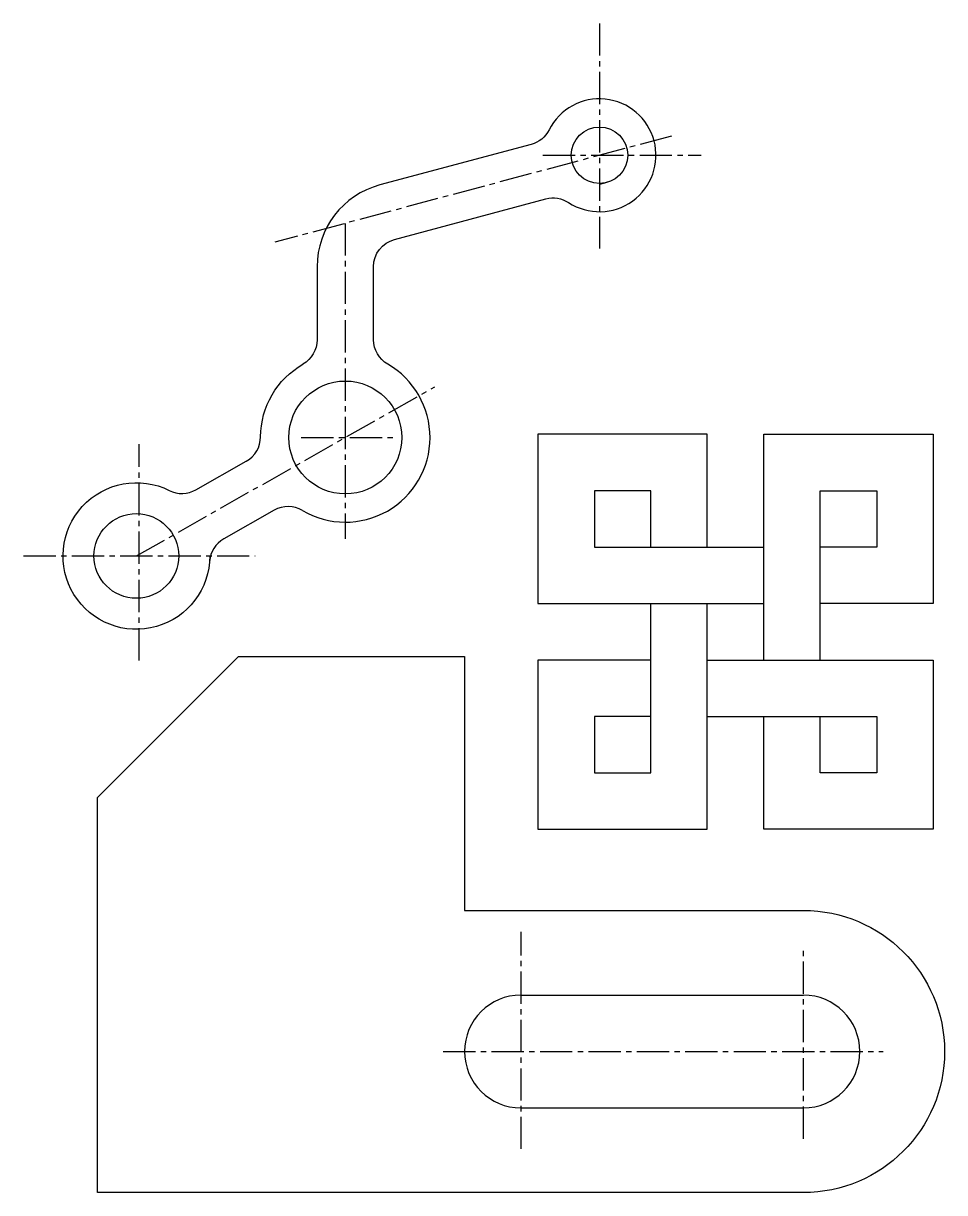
# Model space of a CAD drawing. Header units: millimetres. Extents: x 0 to 163, y 8 to 216.
import ezdxf

# ---------------------------------------------------------------- set-up
doc = ezdxf.new("R2010")
doc.units = ezdxf.units.MM
doc.linetypes.add('CENTER2', pattern=[28.575, 19.05, -3.175, 3.175, -3.175])

msp = doc.modelspace()

# ---------------------------------------------------------------- linework, layer by layer
at = {"linetype": 'CENTER2', "ltscale": 0.3}
for p, q in [((101.6, 215.64), (101.6, 175.78)), ((114.35, 195.68), (44.1, 176.86)), ((91.58, 192.27), (119.62, 192.27)), ((56.6, 180.21), (56.6, 124.32)), ((19.6, 121.27), (72.46, 151.27)), ((20.11, 102.75), (20.11, 141.08)), ((48.81, 142.27), (65.09, 142.27)), ((-0.4, 121.27), (40.61, 121.27)), ((87.71, 16.2), (87.71, 54.65)), ((137.71, 17.99), (137.71, 51.45)), ((73.93, 33.47), (151.82, 33.47))]:
    msp.add_line(p, q, dxfattribs=at)
at = {"linetype": 'Continuous'}
msp.add_line((102.9, 187.44), (101.6, 187.09), dxfattribs=at)
at = {"lineweight": 30}
for p, q in [((87.71, 43.47), (137.71, 43.47)), ((87.71, 23.47), (137.71, 23.47))]:
    msp.add_line(p, q, dxfattribs=at)
at = {"linetype": 'Continuous', "lineweight": 30}
for points in [[(49.01, 129.33, 1.003691), (64.1, 155.26, -0.267949), (61.6, 159.59), (61.6, 172.53, -0.339454), (65.31, 177.36), (92.1, 184.54, -0.213422), (96.13, 183.9, 2.618034), (92.68, 196.78, -0.213422), (89.51, 194.2), (62.72, 187.02, 0.339454), (51.6, 172.53), (51.6, 159.59, -0.267949), (49.1, 155.26)], [(32.6, 121.27, -3.526475), (25.44, 132.88, 0.250492), (30.15, 133), (39.07, 138.06, 0.267949), (41.6, 142.38, -0.265976), (49.1, 155.26)], [(49.01, 129.33, 0.267949), (44.01, 129.37), (35.09, 124.3, 0.250492), (32.57, 120.32)]]:
    msp.add_lwpolyline(points, format="xyb", dxfattribs=at)
for points in [[(120.7, 122.84), (120.7, 142.84), (90.7, 142.84), (90.7, 112.84), (130.7, 112.84)], [(130.7, 102.84), (130.7, 142.84), (160.7, 142.84), (160.7, 112.84), (140.7, 112.84)], [(110.7, 122.84), (110.7, 132.84), (100.7, 132.84), (100.7, 122.84), (130.7, 122.84)], [(140.7, 102.84), (140.7, 132.84), (150.7, 132.84), (150.7, 122.84), (140.7, 122.84)], [(110.7, 102.84), (90.7, 102.84), (90.7, 72.84), (120.7, 72.84), (120.7, 112.84)], [(110.7, 92.84), (100.7, 92.84), (100.7, 82.84), (110.7, 82.84), (110.7, 112.84)], [(120.7, 102.84), (160.7, 102.84), (160.7, 72.84), (130.7, 72.84), (130.7, 92.84)], [(120.7, 92.84), (150.7, 92.84), (150.7, 82.84), (140.7, 82.84), (140.7, 92.84)]]:
    msp.add_lwpolyline(points, dxfattribs=at)
at = {"lineweight": 30}
msp.add_lwpolyline([(77.71, 58.47), (137.71, 58.47, -1), (137.71, 8.47), (12.71, 8.47), (12.71, 78.47), (37.71, 103.47), (77.71, 103.47)], format="xyb", close=True, dxfattribs=at)
at = {"linetype": 'Continuous', "lineweight": 30}
for centre, radius in [((101.6, 192.27), 5), ((56.6, 142.27), 10), ((19.6, 121.27), 7.5)]:
    msp.add_circle(centre, radius, dxfattribs=at)
for centre, start, end in [((87.71, 33.47), 90, 270), ((137.71, 33.47), 270, 90)]:
    msp.add_arc(centre, 10, start, end, dxfattribs=at)

doc.saveas('drawing.dxf')
